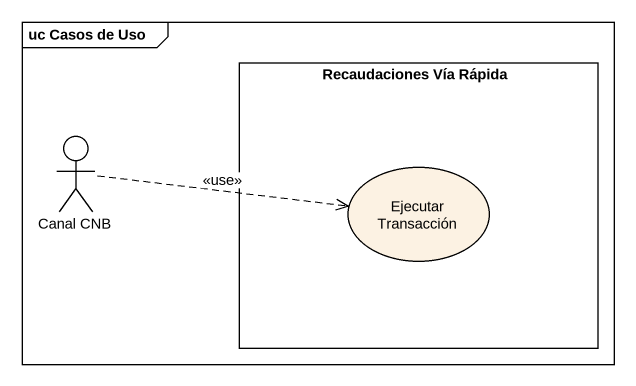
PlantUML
@startuml
mainframe uc Casos de Uso
rectangle "Recaudaciones Vía Rápida" as Recaudaciones_Vía_Rápida {
  usecase "Ejecutar Transacción" as Ejecutar_Transacción
}
actor "Canal CNB" as Canal_CNB
Canal_CNB .right.> Ejecutar_Transacción : <<use>>
@enduml
